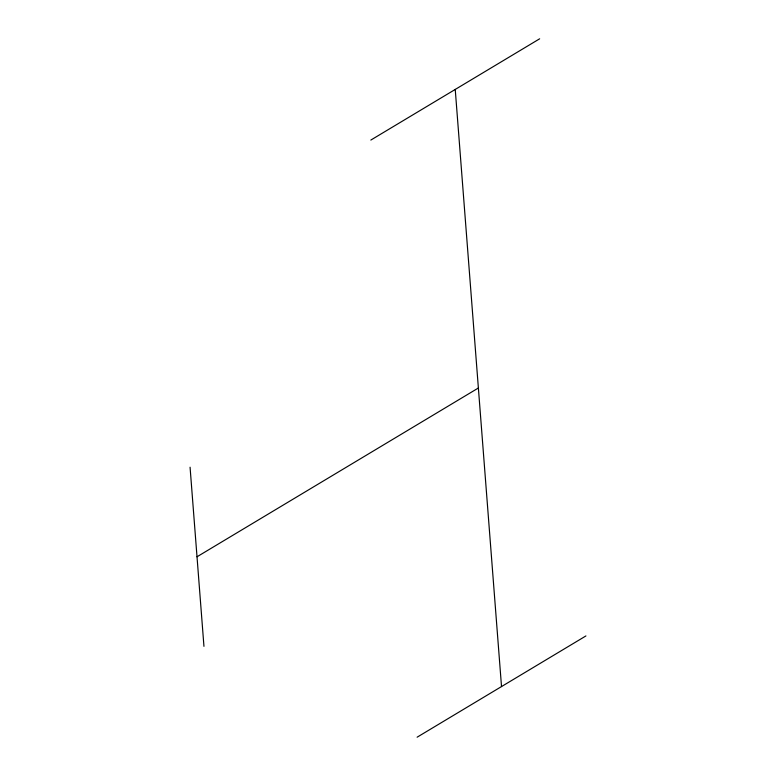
<?xml version="1.0" encoding="UTF-8"?>
<svg xmlns="http://www.w3.org/2000/svg" width="776" height="776" viewBox="0 0 776 776"><rect width="100%" height="100%" fill="white"/><g stroke="black" fill="none" stroke-linecap="round" stroke-linejoin="round"><path stroke-width="1.16" d="M370.831 140.068L539.659 38.8M197.017 556.78L478.385 388M417.11 737.2L585.928 635.932M455.24 89.434L501.519 686.566M190.071 467.21L203.952 646.35"/></g></svg>
